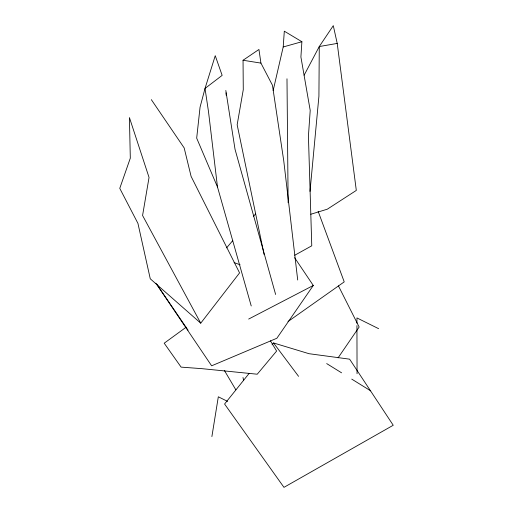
<?xml version="1.0" encoding="UTF-8"?>
<svg xmlns="http://www.w3.org/2000/svg" width="513" height="513" viewBox="0 0 513 513"><rect width="100%" height="100%" fill="white"/><g stroke="black" fill="none" stroke-linecap="round" stroke-linejoin="round"><path stroke-width="0.77" d="M356.939 323.216L356.939 317.925L378.626 328.679M273.153 90.544L283.208 46.965L284.311 31.184L301.894 41.726L300.907 56.981L310.205 110.41L308.428 136.035L311.769 245.804L294.738 255.25M310.006 191.4L318.919 96.252L319.272 46.548L333.29 25.65L337.214 43.413L356.311 190.413L327.313 209.189L310.788 214.261M211.888 436.582L218.32 396.793L227.637 401.403M304.126 75.212L319.272 46.548L337.214 43.413M338.08 357.856L359.158 327.025L338.426 285.863M294.609 257.686L313.283 285.472L276.86 338.259L211.632 365.814L155.901 283.234M200.737 323.177L142.576 215.492L149.046 177.447L129.423 117.56L130.308 158.158L119.766 188.361L137.939 223.392L150.264 278.79L200.737 323.177L239.571 272.903L191.105 176.408L184.167 147.911L151.329 99.65M249.061 373.496L224.579 404.032L283.965 487.35L393.234 425.258L349.622 359.171L309.012 353.701L273.551 342.953L272.05 344.826M226.56 247.888L232.767 240.616M253.46 216.383L255.532 213.959M186.142 327.211L164.205 343.203L181.108 367.122L201.821 368.655L257.237 374.214L276.61 351.059L270.428 340.779M287.992 321.568L344.223 281.881L318.143 211.318M264.105 254.57L237.16 124.768L243.277 89.672L243.047 60.258L258.943 49.472L260.931 63.105L272.454 85.261L283.747 160.806L297.707 280.002M248.664 319.06L313.283 285.472M283.208 46.965L301.894 41.726M243.047 60.258L260.931 63.105M234.088 262.547L240.09 264.804M326.685 363.589L341.587 372.823M351.751 379.12L370.713 390.868M273.551 342.953L298.566 376.337M156.984 284.574L188.059 330.192M224.457 370.572L235.852 389.835M217.486 186.989L196.684 138.151L200.064 107.153L205.02 88.454L215.242 55.699L222.148 75.373L205.02 88.454L208.522 111.802L217.486 186.989L251.229 305.96M275.628 294.488L235.025 149.283L225.829 90.468M242.982 377.504L243.669 380.575M226.002 92.821L226.175 95.181M286.985 78.797L288.139 202.744M356.939 325.582L357.054 373.74"/></g></svg>
